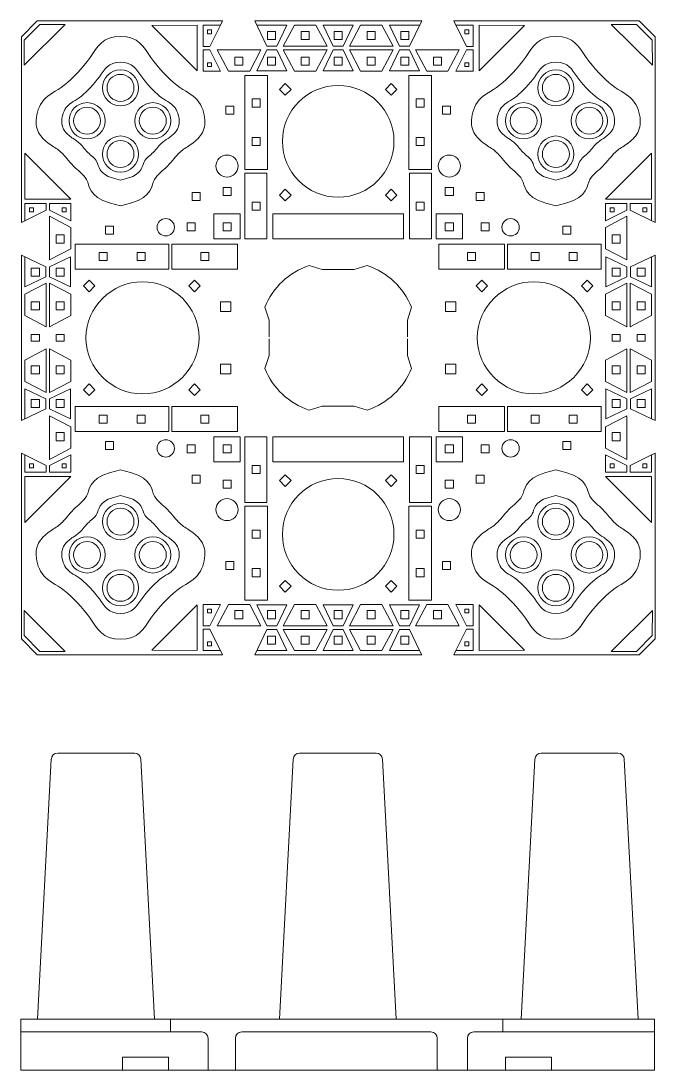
# Model space of a CAD drawing. Header units: millimetres. Extents: x 6388 to 10588, y 8 to 2978.
# Drawn here: x 6752 to 7111, y 2058 to 2653 of the extents above; entities that cross this region are included whole.
import ezdxf

# ---------------------------------------------------------------- set-up
doc = ezdxf.new("R2010")
doc.units = ezdxf.units.MM

msp = doc.modelspace()

# ---------------------------------------------------------------- linework, layer by layer
at = {"lineweight": 5}
for p, q in [((6761.23, 2652.58), (6752.32, 2643.67)), ((6753.83, 2627.49), (6777.09, 2650.67)), ((6762.82, 2650.67), (6753.91, 2641.76)), ((6866.34, 2652.58), (6761.23, 2652.58)), ((6762.82, 2650.67), (6777.09, 2650.67)), ((6851.89, 2650.19), (6826.25, 2650.04)), ((6826.25, 2650.04), (6851.89, 2624.41)), ((6851.89, 2650.19), (6851.89, 2624.41)), ((6855.31, 2650.19), (6865.15, 2650.19)), ((6855.31, 2638.09), (6855.31, 2650.19)), ((6865.15, 2650.19), (6859.15, 2638.09)), ((6866.34, 2652.58), (6865.15, 2650.19)), ((6884.49, 2652.58), (6891.42, 2638.3)), ((6884.49, 2652.58), (6979.07, 2652.58)), ((6885.65, 2650.19), (6902.75, 2650.19)), ((6902.75, 2650.19), (6896.98, 2638.3)), ((6900.67, 2638.3), (6907.04, 2650.29)), ((6919.08, 2650.29), (6907.04, 2650.29)), ((6925.45, 2638.3), (6919.08, 2650.29)), ((6923.23, 2650.19), (6931.78, 2650.19)), ((6923.23, 2650.19), (6929, 2638.3)), ((6940.33, 2650.19), (6931.78, 2650.19)), ((6940.33, 2650.19), (6934.56, 2638.3)), ((6938.11, 2638.3), (6944.48, 2650.29)), ((6944.48, 2650.29), (6956.52, 2650.29)), ((6962.89, 2638.3), (6956.52, 2650.29)), ((6977.91, 2650.19), (6960.81, 2650.19)), ((6960.81, 2650.19), (6966.58, 2638.3)), ((6979.07, 2652.58), (6972.14, 2638.3)), ((6997.22, 2652.58), (7004.41, 2638.09)), ((7102.33, 2652.58), (6997.22, 2652.58)), ((7008.24, 2650.19), (6998.41, 2650.19)), ((7008.24, 2638.09), (7008.24, 2650.19)), ((7011.67, 2650.19), (7037.31, 2650.04)), ((7011.67, 2650.19), (7011.67, 2624.41)), ((7037.31, 2650.04), (7011.67, 2624.41)), ((7100.74, 2650.67), (7086.47, 2650.67)), ((7109.73, 2627.49), (7086.47, 2650.67)), ((7100.74, 2650.67), (7109.65, 2641.76)), ((7102.33, 2652.58), (7111.24, 2643.67)), ((6860.02, 2647.57), (6857.79, 2647.57)), ((6857.79, 2647.57), (6857.79, 2645.33)), ((6857.79, 2645.33), (6860.02, 2645.33)), ((6860.02, 2645.33), (6860.02, 2647.57)), ((6896.33, 2646.59), (6891.74, 2646.59)), ((6891.74, 2646.59), (6891.74, 2642)), ((6896.33, 2642), (6896.33, 2646.59)), ((6915.36, 2646.59), (6910.77, 2646.59)), ((6910.77, 2646.59), (6910.77, 2642)), ((6915.36, 2642), (6915.36, 2646.59)), ((6931.78, 2646.59), (6929.48, 2646.59)), ((6929.48, 2646.59), (6929.48, 2642)), ((6931.78, 2646.59), (6934.08, 2646.59)), ((6934.08, 2646.59), (6934.08, 2642)), ((6948.2, 2642), (6948.2, 2646.59)), ((6948.2, 2646.59), (6952.79, 2646.59)), ((6952.79, 2646.59), (6952.79, 2642)), ((6967.23, 2642), (6967.23, 2646.59)), ((6967.23, 2646.59), (6971.82, 2646.59)), ((6971.82, 2646.59), (6971.82, 2642)), ((7003.54, 2645.33), (7003.54, 2647.57)), ((7003.54, 2647.57), (7005.77, 2647.57)), ((7005.77, 2645.33), (7003.54, 2645.33)), ((7005.77, 2647.57), (7005.77, 2645.33)), ((6752.32, 2643.67), (6752.32, 2538.43)), ((6753.91, 2641.76), (6753.83, 2627.49)), ((6859.15, 2638.09), (6855.31, 2638.09)), ((6891.42, 2638.3), (6896.98, 2638.3)), ((6891.74, 2642), (6896.33, 2642)), ((6925.45, 2638.3), (6900.67, 2638.3)), ((6910.77, 2642), (6915.36, 2642)), ((6929, 2638.3), (6931.78, 2638.3)), ((6929.48, 2642), (6931.78, 2642)), ((6934.08, 2642), (6931.78, 2642)), ((6934.56, 2638.3), (6931.78, 2638.3)), ((6938.11, 2638.3), (6962.89, 2638.3)), ((6952.79, 2642), (6948.2, 2642)), ((6972.14, 2638.3), (6966.58, 2638.3)), ((6971.82, 2642), (6967.23, 2642)), ((7004.41, 2638.09), (7008.24, 2638.09)), ((7109.65, 2641.76), (7109.73, 2627.49)), ((7111.24, 2538.43), (7111.24, 2643.67)), ((6859.15, 2636.22), (6855.31, 2636.22)), ((6855.31, 2636.22), (6855.31, 2624.12)), ((6865.15, 2624.12), (6859.15, 2636.22)), ((6863.25, 2636.16), (6888.03, 2636.16)), ((6863.25, 2636.16), (6869.61, 2624.17)), ((6877.77, 2632.17), (6873.18, 2632.17)), ((6873.18, 2632.17), (6873.18, 2627.58)), ((6877.77, 2627.58), (6877.77, 2632.17)), ((6888.03, 2636.16), (6881.66, 2624.17)), ((6885.65, 2624.27), (6891.42, 2636.16)), ((6891.42, 2636.16), (6896.98, 2636.16)), ((6896.33, 2632.17), (6891.74, 2632.17)), ((6891.74, 2632.17), (6891.74, 2627.58)), ((6896.33, 2627.58), (6896.33, 2632.17)), ((6902.75, 2624.27), (6896.98, 2636.16)), ((6900.67, 2636.16), (6925.45, 2636.16)), ((6900.67, 2636.16), (6907.04, 2624.17)), ((6915.36, 2632.17), (6910.77, 2632.17)), ((6910.77, 2632.17), (6910.77, 2627.58)), ((6915.36, 2627.58), (6915.36, 2632.17)), ((6925.45, 2636.16), (6919.08, 2624.17)), ((6923.23, 2624.27), (6929, 2636.16)), ((6929, 2636.16), (6931.78, 2636.16)), ((6931.78, 2632.17), (6929.48, 2632.17)), ((6929.48, 2632.17), (6929.48, 2627.58)), ((6934.56, 2636.16), (6931.78, 2636.16)), ((6931.78, 2632.17), (6934.08, 2632.17)), ((6934.08, 2632.17), (6934.08, 2627.58)), ((6940.33, 2624.27), (6934.56, 2636.16)), ((6962.89, 2636.16), (6938.11, 2636.16)), ((6938.11, 2636.16), (6944.48, 2624.17)), ((6948.2, 2627.58), (6948.2, 2632.17)), ((6948.2, 2632.17), (6952.79, 2632.17)), ((6952.79, 2632.17), (6952.79, 2627.58)), ((6962.89, 2636.16), (6956.52, 2624.17)), ((6960.81, 2624.27), (6966.58, 2636.16)), ((6972.14, 2636.16), (6966.58, 2636.16)), ((6967.23, 2627.58), (6967.23, 2632.17)), ((6967.23, 2632.17), (6971.82, 2632.17)), ((6971.82, 2632.17), (6971.82, 2627.58)), ((6977.91, 2624.27), (6972.14, 2636.16)), ((7000.31, 2636.16), (6975.53, 2636.16)), ((6975.53, 2636.16), (6981.9, 2624.17)), ((6985.79, 2627.58), (6985.79, 2632.17)), ((6985.79, 2632.17), (6990.38, 2632.17)), ((6990.38, 2632.17), (6990.38, 2627.58)), ((7000.31, 2636.16), (6993.94, 2624.17)), ((6998.41, 2624.12), (7004.41, 2636.22)), ((7004.41, 2636.22), (7008.24, 2636.22)), ((7008.24, 2636.22), (7008.24, 2624.12)), ((6860.02, 2628.95), (6857.79, 2628.95)), ((6857.79, 2628.95), (6857.79, 2626.71)), ((6857.79, 2626.71), (6860.02, 2626.71)), ((6860.02, 2626.71), (6860.02, 2628.95)), ((6873.18, 2627.58), (6877.77, 2627.58)), ((6891.74, 2627.58), (6896.33, 2627.58)), ((6910.77, 2627.58), (6915.36, 2627.58)), ((6929.48, 2627.58), (6931.78, 2627.58)), ((6934.08, 2627.58), (6931.78, 2627.58)), ((6952.79, 2627.58), (6948.2, 2627.58)), ((6971.82, 2627.58), (6967.23, 2627.58)), ((6990.38, 2627.58), (6985.79, 2627.58)), ((7003.54, 2626.71), (7003.54, 2628.95)), ((7003.54, 2628.95), (7005.77, 2628.95)), ((7005.77, 2626.71), (7003.54, 2626.71)), ((7005.77, 2628.95), (7005.77, 2626.71)), ((6855.31, 2624.12), (6865.15, 2624.12)), ((6869.61, 2624.17), (6881.66, 2624.17)), ((6878.85, 2621.67), (6891.79, 2621.67)), ((6878.85, 2568.54), (6878.85, 2621.67)), ((6885.65, 2624.27), (6902.75, 2624.27)), ((6891.79, 2621.67), (6891.79, 2568.54)), ((6907.04, 2624.17), (6919.08, 2624.17)), ((6923.23, 2624.27), (6931.78, 2624.27)), ((6940.33, 2624.27), (6931.78, 2624.27)), ((6956.52, 2624.17), (6944.48, 2624.17)), ((6977.91, 2624.27), (6960.81, 2624.27)), ((6984.71, 2621.67), (6971.77, 2621.67)), ((6971.77, 2621.67), (6971.77, 2568.54)), ((6993.94, 2624.17), (6981.9, 2624.17)), ((6984.71, 2568.54), (6984.71, 2621.67)), ((7008.24, 2624.12), (6998.41, 2624.12)), ((6901.82, 2617.09), (6898.58, 2613.84)), ((6905.07, 2613.84), (6901.82, 2617.09)), ((6958.49, 2613.84), (6961.73, 2617.09)), ((6961.73, 2617.09), (6964.98, 2613.84)), ((6887.62, 2608.39), (6883.02, 2608.39)), ((6883.02, 2608.39), (6883.02, 2603.8)), ((6887.62, 2603.8), (6887.62, 2608.39)), ((6898.58, 2613.84), (6901.82, 2610.59)), ((6901.82, 2610.59), (6905.07, 2613.84)), ((6961.73, 2610.59), (6958.49, 2613.84)), ((6964.98, 2613.84), (6961.73, 2610.59)), ((6975.94, 2603.8), (6975.94, 2608.39)), ((6975.94, 2608.39), (6980.53, 2608.39)), ((6980.53, 2608.39), (6980.53, 2603.8)), ((6872.72, 2604.35), (6868.13, 2604.35)), ((6868.13, 2604.35), (6868.13, 2599.76)), ((6872.72, 2599.76), (6872.72, 2604.35)), ((6883.02, 2603.8), (6887.62, 2603.8)), ((6980.53, 2603.8), (6975.94, 2603.8)), ((6990.84, 2599.76), (6990.84, 2604.35)), ((6990.84, 2604.35), (6995.43, 2604.35)), ((6995.43, 2604.35), (6995.43, 2599.76)), ((6868.13, 2599.76), (6872.72, 2599.76)), ((6995.43, 2599.76), (6990.84, 2599.76)), ((6887.62, 2586.61), (6883.02, 2586.61)), ((6883.02, 2586.61), (6883.02, 2582.02)), ((6887.62, 2582.02), (6887.62, 2586.61)), ((6975.94, 2582.02), (6975.94, 2586.61)), ((6975.94, 2586.61), (6980.53, 2586.61)), ((6980.53, 2586.61), (6980.53, 2582.02)), ((6883.02, 2582.02), (6887.62, 2582.02)), ((6980.53, 2582.02), (6975.94, 2582.02)), ((6780.3, 2551.69), (6754.24, 2577.74)), ((6754.24, 2551.69), (6754.24, 2577.74)), ((7083.26, 2551.69), (7109.32, 2577.74)), ((7109.32, 2551.69), (7109.32, 2577.74)), ((6891.79, 2568.54), (6878.85, 2568.54)), ((6971.77, 2568.54), (6984.71, 2568.54)), ((6878.86, 2566.36), (6891.34, 2566.36)), ((6878.86, 2529.18), (6878.86, 2566.36)), ((6891.34, 2566.36), (6891.34, 2529.18)), ((6984.7, 2566.36), (6972.22, 2566.36)), ((6972.22, 2566.36), (6972.22, 2529.18)), ((6984.7, 2529.18), (6984.7, 2566.36)), ((6853.69, 2555.43), (6849.1, 2555.43)), ((6849.1, 2555.43), (6849.1, 2550.84)), ((6853.69, 2550.84), (6853.69, 2555.43)), ((6871.14, 2558.25), (6866.55, 2558.25)), ((6866.55, 2558.25), (6866.55, 2553.66)), ((6871.14, 2553.66), (6871.14, 2558.25)), ((6901.82, 2557.25), (6898.58, 2554.01)), ((6905.07, 2554.01), (6901.82, 2557.25)), ((6958.49, 2554.01), (6961.73, 2557.25)), ((6961.73, 2557.25), (6964.98, 2554.01)), ((6992.42, 2553.66), (6992.42, 2558.25)), ((6992.42, 2558.25), (6997.01, 2558.25)), ((6997.01, 2558.25), (6997.01, 2553.66)), ((7009.87, 2550.84), (7009.87, 2555.43)), ((7009.87, 2555.43), (7014.46, 2555.43)), ((7014.46, 2555.43), (7014.46, 2550.84)), ((6754.24, 2551.69), (6780.3, 2551.69)), ((6754.24, 2549.22), (6754.24, 2539.38)), ((6766.33, 2549.22), (6754.24, 2549.22)), ((6766.33, 2545.39), (6766.33, 2549.22)), ((6768.2, 2545.39), (6768.2, 2549.22)), ((6768.2, 2549.22), (6780.3, 2549.22)), ((6780.3, 2549.22), (6780.3, 2539.38)), ((6849.1, 2550.84), (6853.69, 2550.84)), ((6866.55, 2553.66), (6871.14, 2553.66)), ((6887.62, 2549.97), (6883.02, 2549.97)), ((6883.02, 2549.97), (6883.02, 2545.38)), ((6887.62, 2545.38), (6887.62, 2549.97)), ((6898.58, 2554.01), (6901.82, 2550.76)), ((6901.82, 2550.76), (6905.07, 2554.01)), ((6961.73, 2550.76), (6958.49, 2554.01)), ((6964.98, 2554.01), (6961.73, 2550.76)), ((6975.94, 2545.38), (6975.94, 2549.97)), ((6975.94, 2549.97), (6980.53, 2549.97)), ((6980.53, 2549.97), (6980.53, 2545.38)), ((6997.01, 2553.66), (6992.42, 2553.66)), ((7014.46, 2550.84), (7009.87, 2550.84)), ((7109.32, 2551.69), (7083.26, 2551.69)), ((7083.26, 2549.22), (7083.26, 2539.38)), ((7095.36, 2549.22), (7083.26, 2549.22)), ((7095.36, 2545.39), (7095.36, 2549.22)), ((7097.23, 2545.39), (7097.23, 2549.22)), ((7097.23, 2549.22), (7109.32, 2549.22)), ((7109.32, 2549.22), (7109.32, 2539.38)), ((6754.24, 2539.38), (6766.33, 2545.39)), ((6759.18, 2546.72), (6756.95, 2546.72)), ((6756.95, 2546.72), (6756.95, 2544.49)), ((6756.95, 2544.49), (6759.18, 2544.49)), ((6759.18, 2544.49), (6759.18, 2546.72)), ((6780.3, 2539.38), (6768.2, 2545.39)), ((6777.72, 2546.72), (6775.48, 2546.72)), ((6775.48, 2546.72), (6775.48, 2544.49)), ((6775.48, 2544.49), (6777.72, 2544.49)), ((6777.72, 2544.49), (6777.72, 2546.72)), ((6861.42, 2529.18), (6861.42, 2543.33)), ((6861.42, 2543.33), (6876.27, 2543.33)), ((6876.27, 2543.33), (6876.27, 2529.18)), ((6883.02, 2545.38), (6887.62, 2545.38)), ((6894.7, 2529.18), (6894.7, 2543.33)), ((6894.7, 2543.33), (6931.78, 2543.33)), ((6968.86, 2543.33), (6931.78, 2543.33)), ((6968.86, 2529.18), (6968.86, 2543.33)), ((6980.53, 2545.38), (6975.94, 2545.38)), ((7002.14, 2543.33), (6987.29, 2543.33)), ((6987.29, 2543.33), (6987.29, 2529.18)), ((7002.14, 2529.18), (7002.14, 2543.33)), ((7083.26, 2539.38), (7095.36, 2545.39)), ((7085.84, 2544.49), (7085.84, 2546.72)), ((7085.84, 2546.72), (7088.08, 2546.72)), ((7088.08, 2544.49), (7085.84, 2544.49)), ((7088.08, 2546.72), (7088.08, 2544.49)), ((7111.24, 2538.43), (7097.23, 2545.39)), ((7104.38, 2544.49), (7104.38, 2546.72)), ((7104.38, 2546.72), (7106.61, 2546.72)), ((7106.61, 2544.49), (7104.38, 2544.49)), ((7106.61, 2546.72), (7106.61, 2544.49)), ((6752.32, 2538.43), (6754.24, 2539.38)), ((6768.31, 2542.03), (6768.31, 2517.25)), ((6768.31, 2542.03), (6780.3, 2535.66)), ((6850.81, 2538.27), (6846.22, 2538.27)), ((6846.22, 2538.27), (6846.22, 2533.68)), ((6850.81, 2533.68), (6850.81, 2538.27)), ((6871.14, 2538.27), (6866.55, 2538.27)), ((6866.55, 2538.27), (6866.55, 2533.68)), ((6871.14, 2533.68), (6871.14, 2538.27)), ((6992.42, 2533.68), (6992.42, 2538.27)), ((6992.42, 2538.27), (6997.01, 2538.27)), ((6997.01, 2538.27), (6997.01, 2533.68)), ((7012.75, 2533.68), (7012.75, 2538.27)), ((7012.75, 2538.27), (7017.34, 2538.27)), ((7017.34, 2538.27), (7017.34, 2533.68)), ((7095.25, 2542.03), (7083.26, 2535.66)), ((7095.25, 2542.03), (7095.25, 2517.25)), ((6776.57, 2531.38), (6771.97, 2531.38)), ((6771.97, 2531.38), (6771.97, 2526.78)), ((6776.57, 2526.78), (6776.57, 2531.38)), ((6780.3, 2535.66), (6780.3, 2523.62)), ((6804.53, 2536.38), (6799.94, 2536.38)), ((6799.94, 2536.38), (6799.94, 2531.79)), ((6799.94, 2531.79), (6804.53, 2531.79)), ((6804.53, 2531.79), (6804.53, 2536.38)), ((6846.22, 2533.68), (6850.81, 2533.68)), ((6866.55, 2533.68), (6871.14, 2533.68)), ((6997.01, 2533.68), (6992.42, 2533.68)), ((7017.34, 2533.68), (7012.75, 2533.68)), ((7059.03, 2531.79), (7059.03, 2536.38)), ((7059.03, 2536.38), (7063.62, 2536.38)), ((7063.62, 2531.79), (7059.03, 2531.79)), ((7063.62, 2536.38), (7063.62, 2531.79)), ((7083.26, 2535.66), (7083.26, 2523.62)), ((7086.99, 2526.78), (7086.99, 2531.38)), ((7086.99, 2531.38), (7091.59, 2531.38)), ((7091.59, 2531.38), (7091.59, 2526.78)), ((6771.97, 2526.78), (6776.57, 2526.78)), ((6782.83, 2512.05), (6782.83, 2526.2)), ((6782.83, 2526.2), (6835.88, 2526.2)), ((6835.88, 2526.2), (6835.88, 2512.05)), ((6837.62, 2512.05), (6837.62, 2526.2)), ((6837.62, 2526.2), (6874.8, 2526.2)), ((6876.27, 2529.18), (6861.42, 2529.18)), ((6874.8, 2526.2), (6874.8, 2512.05)), ((6891.34, 2529.18), (6878.86, 2529.18)), ((6931.78, 2529.18), (6894.7, 2529.18)), ((6931.78, 2529.18), (6968.86, 2529.18)), ((6972.22, 2529.18), (6984.7, 2529.18)), ((6987.29, 2529.18), (7002.14, 2529.18)), ((7025.94, 2526.2), (6988.76, 2526.2)), ((6988.76, 2526.2), (6988.76, 2512.05)), ((7025.94, 2512.05), (7025.94, 2526.2)), ((7080.73, 2526.2), (7027.68, 2526.2)), ((7027.68, 2526.2), (7027.68, 2512.05)), ((7080.73, 2512.05), (7080.73, 2526.2)), ((7091.59, 2526.78), (7086.99, 2526.78)), ((6752.32, 2520), (6766.23, 2513.25)), ((6752.32, 2426.23), (6752.32, 2520)), ((6768.31, 2517.25), (6780.3, 2523.62)), ((6800.93, 2521.42), (6796.34, 2521.42)), ((6796.34, 2521.42), (6796.34, 2516.83)), ((6800.93, 2516.83), (6800.93, 2521.42)), ((6822.51, 2521.42), (6817.91, 2521.42)), ((6817.91, 2521.42), (6817.91, 2516.83)), ((6822.51, 2516.83), (6822.51, 2521.42)), ((6858.51, 2521.42), (6853.91, 2521.42)), ((6853.91, 2521.42), (6853.91, 2516.83)), ((6858.51, 2516.83), (6858.51, 2521.42)), ((7005.05, 2516.83), (7005.05, 2521.42)), ((7005.05, 2521.42), (7009.65, 2521.42)), ((7009.65, 2521.42), (7009.65, 2516.83)), ((7041.05, 2516.83), (7041.05, 2521.42)), ((7041.05, 2521.42), (7045.65, 2521.42)), ((7045.65, 2521.42), (7045.65, 2516.83)), ((7062.63, 2516.83), (7062.63, 2521.42)), ((7062.63, 2521.42), (7067.22, 2521.42)), ((7067.22, 2521.42), (7067.22, 2516.83)), ((7095.25, 2517.25), (7083.26, 2523.62)), ((7111.24, 2520), (7097.33, 2513.25)), ((7111.24, 2520), (7111.24, 2426.23)), ((6754.34, 2519.02), (6754.34, 2501.92)), ((6780.21, 2519.02), (6768.32, 2513.25)), ((6780.21, 2519.02), (6780.21, 2501.92)), ((6796.34, 2516.83), (6800.93, 2516.83)), ((6817.91, 2516.83), (6822.51, 2516.83)), ((6853.91, 2516.83), (6858.51, 2516.83)), ((6922.7, 2511.73), (6915.38, 2514.08)), ((6940.86, 2511.73), (6948.18, 2514.08)), ((7009.65, 2516.83), (7005.05, 2516.83)), ((7045.65, 2516.83), (7041.05, 2516.83)), ((7067.22, 2516.83), (7062.63, 2516.83)), ((7083.34, 2519.02), (7083.34, 2501.92)), ((7083.34, 2519.02), (7095.24, 2513.25)), ((7109.22, 2519.02), (7109.22, 2501.92)), ((6754.34, 2501.92), (6766.23, 2507.69)), ((6762.52, 2512.65), (6757.93, 2512.65)), ((6757.93, 2512.65), (6757.93, 2508.06)), ((6757.93, 2508.06), (6762.52, 2508.06)), ((6762.52, 2508.06), (6762.52, 2512.65)), ((6766.23, 2513.25), (6766.23, 2507.69)), ((6768.32, 2513.25), (6768.32, 2507.69)), ((6780.21, 2501.92), (6768.32, 2507.69)), ((6776.57, 2512.65), (6771.97, 2512.65)), ((6771.97, 2512.65), (6771.97, 2508.06)), ((6771.97, 2508.06), (6776.57, 2508.06)), ((6776.57, 2508.06), (6776.57, 2512.65)), ((6835.88, 2512.05), (6782.83, 2512.05)), ((6874.8, 2512.05), (6837.62, 2512.05)), ((6931.78, 2511.73), (6922.7, 2511.73)), ((6931.78, 2511.73), (6940.86, 2511.73)), ((6988.76, 2512.05), (7025.94, 2512.05)), ((7027.68, 2512.05), (7080.73, 2512.05)), ((7083.34, 2501.92), (7095.24, 2507.69)), ((7086.99, 2508.06), (7086.99, 2512.65)), ((7086.99, 2512.65), (7091.59, 2512.65)), ((7091.59, 2508.06), (7086.99, 2508.06)), ((7091.59, 2512.65), (7091.59, 2508.06)), ((7095.24, 2513.25), (7095.24, 2507.69)), ((7097.33, 2513.25), (7097.33, 2507.69)), ((7109.22, 2501.92), (7097.33, 2507.69)), ((7101.04, 2508.06), (7101.04, 2512.65)), ((7101.04, 2512.65), (7105.63, 2512.65)), ((7105.63, 2508.06), (7101.04, 2508.06)), ((7105.63, 2512.65), (7105.63, 2508.06)), ((6766.33, 2504.14), (6754.34, 2497.77)), ((6766.33, 2504.14), (6766.33, 2479.36)), ((6768.31, 2504.14), (6768.31, 2479.36)), ((6768.31, 2504.14), (6780.3, 2497.77)), ((6790.78, 2505.75), (6787.53, 2502.5)), ((6787.53, 2502.5), (6790.78, 2499.26)), ((6794.02, 2502.5), (6790.78, 2505.75)), ((6790.78, 2499.26), (6794.02, 2502.5)), ((6850.4, 2505.75), (6847.15, 2502.5)), ((6847.15, 2502.5), (6850.4, 2499.26)), ((6853.64, 2502.5), (6850.4, 2505.75)), ((6850.4, 2499.26), (6853.64, 2502.5)), ((7009.92, 2502.5), (7013.16, 2505.75)), ((7013.16, 2499.26), (7009.92, 2502.5)), ((7013.16, 2505.75), (7016.41, 2502.5)), ((7016.41, 2502.5), (7013.16, 2499.26)), ((7069.53, 2502.5), (7072.78, 2505.75)), ((7072.78, 2499.26), (7069.53, 2502.5)), ((7072.78, 2505.75), (7076.03, 2502.5)), ((7076.03, 2502.5), (7072.78, 2499.26)), ((7095.25, 2504.14), (7083.26, 2497.77)), ((7095.25, 2504.14), (7095.25, 2479.36)), ((7097.23, 2504.14), (7097.23, 2479.36)), ((7097.23, 2504.14), (7109.22, 2497.77)), ((6754.34, 2497.77), (6754.34, 2485.73)), ((6780.3, 2497.77), (6780.3, 2485.73)), ((7083.26, 2497.77), (7083.26, 2485.73)), ((7109.22, 2497.77), (7109.22, 2485.73)), ((6762.52, 2493.53), (6757.93, 2493.53)), ((6757.93, 2493.53), (6757.93, 2488.94)), ((6762.52, 2488.94), (6762.52, 2493.53)), ((6776.57, 2493.53), (6771.97, 2493.53)), ((6771.97, 2493.53), (6771.97, 2488.94)), ((6776.57, 2488.94), (6776.57, 2493.53)), ((6865.19, 2493.47), (6870.93, 2493.47)), ((6865.19, 2488.04), (6865.19, 2493.47)), ((6870.93, 2493.47), (6870.93, 2488.04)), ((6892.61, 2483.11), (6890.26, 2490.43)), ((6970.95, 2483.11), (6973.3, 2490.43)), ((6998.37, 2493.47), (6992.63, 2493.47)), ((6992.63, 2493.47), (6992.63, 2488.04)), ((6998.37, 2488.04), (6998.37, 2493.47)), ((7086.99, 2488.94), (7086.99, 2493.53)), ((7086.99, 2493.53), (7091.59, 2493.53)), ((7091.59, 2493.53), (7091.59, 2488.94)), ((7101.04, 2488.94), (7101.04, 2493.53)), ((7101.04, 2493.53), (7105.63, 2493.53)), ((7105.63, 2493.53), (7105.63, 2488.94)), ((6766.33, 2479.36), (6754.34, 2485.73)), ((6757.93, 2488.94), (6762.52, 2488.94)), ((6768.31, 2479.36), (6780.3, 2485.73)), ((6771.97, 2488.94), (6776.57, 2488.94)), ((6870.93, 2488.04), (6865.19, 2488.04)), ((6992.63, 2488.04), (6998.37, 2488.04)), ((7095.25, 2479.36), (7083.26, 2485.73)), ((7091.59, 2488.94), (7086.99, 2488.94)), ((7097.23, 2479.36), (7109.22, 2485.73)), ((7105.63, 2488.94), (7101.04, 2488.94)), ((6892.61, 2473.7), (6892.61, 2483.11)), ((6970.95, 2473.7), (6970.95, 2483.11)), ((6762.52, 2475.1), (6757.93, 2475.1)), ((6757.93, 2475.1), (6757.93, 2473.12)), ((6757.93, 2471.14), (6757.93, 2473.12)), ((6762.52, 2473.12), (6762.52, 2475.1)), ((6762.52, 2473.12), (6762.52, 2471.14)), ((6776.57, 2475.1), (6771.97, 2475.1)), ((6771.97, 2475.1), (6771.97, 2473.12)), ((6771.97, 2471.14), (6771.97, 2473.12)), ((6776.57, 2473.12), (6776.57, 2475.1)), ((6776.57, 2473.12), (6776.57, 2471.14)), ((6892.61, 2472.53), (6892.61, 2463.13)), ((6970.95, 2472.53), (6970.95, 2463.13)), ((7086.99, 2473.12), (7086.99, 2475.1)), ((7086.99, 2475.1), (7091.59, 2475.1)), ((7086.99, 2473.12), (7086.99, 2471.14)), ((7091.59, 2475.1), (7091.59, 2473.12)), ((7091.59, 2471.14), (7091.59, 2473.12)), ((7101.04, 2473.12), (7101.04, 2475.1)), ((7101.04, 2475.1), (7105.63, 2475.1)), ((7101.04, 2473.12), (7101.04, 2471.14)), ((7105.63, 2475.1), (7105.63, 2473.12)), ((7105.63, 2471.14), (7105.63, 2473.12)), ((6766.33, 2466.88), (6754.34, 2460.51)), ((6762.52, 2471.14), (6757.93, 2471.14)), ((6766.33, 2442.1), (6766.33, 2466.88)), ((6768.31, 2442.1), (6768.31, 2466.88)), ((6768.31, 2466.88), (6780.3, 2460.51)), ((6776.57, 2471.14), (6771.97, 2471.14)), ((7095.25, 2466.88), (7083.26, 2460.51)), ((7086.99, 2471.14), (7091.59, 2471.14)), ((7095.25, 2442.1), (7095.25, 2466.88)), ((7097.23, 2442.1), (7097.23, 2466.88)), ((7097.23, 2466.88), (7109.22, 2460.51)), ((7101.04, 2471.14), (7105.63, 2471.14)), ((6754.34, 2448.47), (6754.34, 2460.51)), ((6780.3, 2448.47), (6780.3, 2460.51)), ((6892.61, 2463.13), (6890.26, 2455.81)), ((6970.95, 2463.13), (6973.3, 2455.81)), ((7083.26, 2448.47), (7083.26, 2460.51)), ((7109.22, 2448.47), (7109.22, 2460.51)), ((6757.93, 2452.7), (6757.93, 2457.3)), ((6757.93, 2457.3), (6762.52, 2457.3)), ((6762.52, 2457.3), (6762.52, 2452.7)), ((6771.97, 2452.7), (6771.97, 2457.3)), ((6771.97, 2457.3), (6776.57, 2457.3)), ((6776.57, 2457.3), (6776.57, 2452.7)), ((6870.93, 2458.2), (6865.19, 2458.2)), ((6865.19, 2458.2), (6865.19, 2452.77)), ((6870.93, 2452.77), (6870.93, 2458.2)), ((6992.63, 2452.77), (6992.63, 2458.2)), ((6992.63, 2458.2), (6998.37, 2458.2)), ((6998.37, 2458.2), (6998.37, 2452.77)), ((7086.99, 2457.3), (7086.99, 2452.7)), ((7091.59, 2457.3), (7086.99, 2457.3)), ((7091.59, 2452.7), (7091.59, 2457.3)), ((7101.04, 2457.3), (7101.04, 2452.7)), ((7105.63, 2457.3), (7101.04, 2457.3)), ((7105.63, 2452.7), (7105.63, 2457.3)), ((6766.33, 2442.1), (6754.34, 2448.47)), ((6762.52, 2452.7), (6757.93, 2452.7)), ((6768.31, 2442.1), (6780.3, 2448.47)), ((6776.57, 2452.7), (6771.97, 2452.7)), ((6865.19, 2452.77), (6870.93, 2452.77)), ((6998.37, 2452.77), (6992.63, 2452.77)), ((7095.25, 2442.1), (7083.26, 2448.47)), ((7086.99, 2452.7), (7091.59, 2452.7)), ((7097.23, 2442.1), (7109.22, 2448.47)), ((7101.04, 2452.7), (7105.63, 2452.7)), ((6754.34, 2427.21), (6754.34, 2444.32)), ((6754.34, 2444.32), (6766.23, 2438.55)), ((6780.21, 2444.32), (6768.32, 2438.55)), ((6780.21, 2427.21), (6780.21, 2444.32)), ((6787.53, 2443.73), (6790.78, 2446.98)), ((6790.78, 2440.48), (6787.53, 2443.73)), ((6790.78, 2446.98), (6794.02, 2443.73)), ((6794.02, 2443.73), (6790.78, 2440.48)), ((6847.15, 2443.73), (6850.4, 2446.98)), ((6850.4, 2440.48), (6847.15, 2443.73)), ((6850.4, 2446.98), (6853.64, 2443.73)), ((6853.64, 2443.73), (6850.4, 2440.48)), ((7013.16, 2446.98), (7009.92, 2443.73)), ((7009.92, 2443.73), (7013.16, 2440.48)), ((7016.41, 2443.73), (7013.16, 2446.98)), ((7013.16, 2440.48), (7016.41, 2443.73)), ((7072.78, 2446.98), (7069.53, 2443.73)), ((7069.53, 2443.73), (7072.78, 2440.48)), ((7076.03, 2443.73), (7072.78, 2446.98)), ((7072.78, 2440.48), (7076.03, 2443.73)), ((7083.34, 2427.21), (7083.34, 2444.32)), ((7083.34, 2444.32), (7095.24, 2438.55)), ((7109.22, 2444.32), (7097.33, 2438.55)), ((7109.22, 2427.21), (7109.22, 2444.32)), ((6757.93, 2433.59), (6757.93, 2438.18)), ((6757.93, 2438.18), (6762.52, 2438.18)), ((6762.52, 2438.18), (6762.52, 2433.59)), ((6766.23, 2432.99), (6766.23, 2438.55)), ((6768.32, 2432.99), (6768.32, 2438.55)), ((6771.97, 2433.59), (6771.97, 2438.18)), ((6771.97, 2438.18), (6776.57, 2438.18)), ((6776.57, 2438.18), (6776.57, 2433.59)), ((7086.99, 2438.18), (7086.99, 2433.59)), ((7091.59, 2438.18), (7086.99, 2438.18)), ((7091.59, 2433.59), (7091.59, 2438.18)), ((7095.24, 2432.99), (7095.24, 2438.55)), ((7097.33, 2432.99), (7097.33, 2438.55)), ((7101.04, 2438.18), (7101.04, 2433.59)), ((7105.63, 2438.18), (7101.04, 2438.18)), ((7105.63, 2433.59), (7105.63, 2438.18)), ((6752.32, 2426.23), (6766.23, 2432.99)), ((6762.52, 2433.59), (6757.93, 2433.59)), ((6780.21, 2427.21), (6768.32, 2432.99)), ((6776.57, 2433.59), (6771.97, 2433.59)), ((6782.83, 2434.19), (6782.83, 2420.03)), ((6835.88, 2434.19), (6782.83, 2434.19)), ((6835.88, 2420.03), (6835.88, 2434.19)), ((6837.62, 2434.19), (6837.62, 2420.03)), ((6874.8, 2434.19), (6837.62, 2434.19)), ((6874.8, 2420.03), (6874.8, 2434.19)), ((6922.7, 2434.5), (6915.38, 2432.15)), ((6931.78, 2434.5), (6922.7, 2434.5)), ((6931.78, 2434.5), (6940.86, 2434.5)), ((6940.86, 2434.5), (6948.18, 2432.15)), ((6988.76, 2420.03), (6988.76, 2434.19)), ((6988.76, 2434.19), (7025.94, 2434.19)), ((7025.94, 2434.19), (7025.94, 2420.03)), ((7027.68, 2420.03), (7027.68, 2434.19)), ((7027.68, 2434.19), (7080.73, 2434.19)), ((7080.73, 2434.19), (7080.73, 2420.03)), ((7083.34, 2427.21), (7095.24, 2432.99)), ((7086.99, 2433.59), (7091.59, 2433.59)), ((7109.22, 2427.21), (7097.33, 2432.99)), ((7101.04, 2433.59), (7105.63, 2433.59)), ((6768.31, 2404.21), (6768.31, 2428.99)), ((6768.31, 2428.99), (6780.3, 2422.62)), ((6796.34, 2424.81), (6796.34, 2429.41)), ((6796.34, 2429.41), (6800.93, 2429.41)), ((6800.93, 2424.81), (6796.34, 2424.81)), ((6800.93, 2429.41), (6800.93, 2424.81)), ((6817.91, 2424.81), (6817.91, 2429.41)), ((6817.91, 2429.41), (6822.51, 2429.41)), ((6822.51, 2424.81), (6817.91, 2424.81)), ((6822.51, 2429.41), (6822.51, 2424.81)), ((6853.91, 2424.81), (6853.91, 2429.41)), ((6853.91, 2429.41), (6858.51, 2429.41)), ((6858.51, 2424.81), (6853.91, 2424.81)), ((6858.51, 2429.41), (6858.51, 2424.81)), ((7005.05, 2429.41), (7005.05, 2424.81)), ((7009.65, 2429.41), (7005.05, 2429.41)), ((7005.05, 2424.81), (7009.65, 2424.81)), ((7009.65, 2424.81), (7009.65, 2429.41)), ((7041.05, 2429.41), (7041.05, 2424.81)), ((7045.65, 2429.41), (7041.05, 2429.41)), ((7041.05, 2424.81), (7045.65, 2424.81)), ((7045.65, 2424.81), (7045.65, 2429.41)), ((7062.63, 2429.41), (7062.63, 2424.81)), ((7067.22, 2429.41), (7062.63, 2429.41)), ((7062.63, 2424.81), (7067.22, 2424.81)), ((7067.22, 2424.81), (7067.22, 2429.41)), ((7095.25, 2428.99), (7083.26, 2422.62)), ((7095.25, 2404.21), (7095.25, 2428.99)), ((7111.24, 2426.23), (7109.22, 2427.21)), ((6771.97, 2414.86), (6771.97, 2419.45)), ((6771.97, 2419.45), (6776.57, 2419.45)), ((6776.57, 2419.45), (6776.57, 2414.86)), ((6780.3, 2410.57), (6780.3, 2422.62)), ((6782.83, 2420.03), (6835.88, 2420.03)), ((6837.62, 2420.03), (6874.8, 2420.03)), ((7025.94, 2420.03), (6988.76, 2420.03)), ((7080.73, 2420.03), (7027.68, 2420.03)), ((7083.26, 2410.57), (7083.26, 2422.62)), ((7086.99, 2419.45), (7086.99, 2414.86)), ((7091.59, 2419.45), (7086.99, 2419.45)), ((7091.59, 2414.86), (7091.59, 2419.45)), ((6776.57, 2414.86), (6771.97, 2414.86)), ((6799.94, 2409.85), (6799.94, 2414.44)), ((6799.94, 2414.44), (6804.53, 2414.44)), ((6804.53, 2414.44), (6804.53, 2409.85)), ((6846.22, 2407.97), (6846.22, 2412.56)), ((6846.22, 2412.56), (6850.81, 2412.56)), ((6850.81, 2412.56), (6850.81, 2407.97)), ((6861.42, 2417.06), (6861.42, 2402.91)), ((6876.27, 2417.06), (6861.42, 2417.06)), ((6866.55, 2407.97), (6866.55, 2412.56)), ((6866.55, 2412.56), (6871.14, 2412.56)), ((6871.14, 2412.56), (6871.14, 2407.97)), ((6876.27, 2402.91), (6876.27, 2417.06)), ((6891.34, 2417.06), (6878.86, 2417.06)), ((6878.86, 2417.06), (6878.86, 2379.88)), ((6891.34, 2379.88), (6891.34, 2417.06)), ((6931.78, 2417.06), (6894.7, 2417.06)), ((6894.7, 2417.06), (6894.7, 2402.91)), ((6931.78, 2417.06), (6968.86, 2417.06)), ((6968.86, 2417.06), (6968.86, 2402.91)), ((6972.22, 2379.88), (6972.22, 2417.06)), ((6972.22, 2417.06), (6984.7, 2417.06)), ((6984.7, 2417.06), (6984.7, 2379.88)), ((6987.29, 2402.91), (6987.29, 2417.06)), ((6987.29, 2417.06), (7002.14, 2417.06)), ((6992.42, 2412.56), (6992.42, 2407.97)), ((6997.01, 2412.56), (6992.42, 2412.56)), ((6997.01, 2407.97), (6997.01, 2412.56)), ((7002.14, 2417.06), (7002.14, 2402.91)), ((7012.75, 2412.56), (7012.75, 2407.97)), ((7017.34, 2412.56), (7012.75, 2412.56)), ((7017.34, 2407.97), (7017.34, 2412.56)), ((7059.03, 2414.44), (7059.03, 2409.85)), ((7063.62, 2414.44), (7059.03, 2414.44)), ((7063.62, 2409.85), (7063.62, 2414.44)), ((7086.99, 2414.86), (7091.59, 2414.86)), ((6752.32, 2407.8), (6766.33, 2400.84)), ((6752.32, 2407.8), (6752.32, 2302.57)), ((6754.24, 2397.01), (6754.24, 2406.85)), ((6780.3, 2406.85), (6768.2, 2400.84)), ((6768.31, 2404.21), (6780.3, 2410.57)), ((6780.3, 2397.01), (6780.3, 2406.85)), ((6804.53, 2409.85), (6799.94, 2409.85)), ((6850.81, 2407.97), (6846.22, 2407.97)), ((6871.14, 2407.97), (6866.55, 2407.97)), ((6992.42, 2407.97), (6997.01, 2407.97)), ((7012.75, 2407.97), (7017.34, 2407.97)), ((7059.03, 2409.85), (7063.62, 2409.85)), ((7095.25, 2404.21), (7083.26, 2410.57)), ((7083.26, 2397.01), (7083.26, 2406.85)), ((7083.26, 2406.85), (7095.36, 2400.84)), ((7109.32, 2406.85), (7097.23, 2400.84)), ((7111.24, 2407.8), (7109.32, 2406.85)), ((7109.32, 2397.01), (7109.32, 2406.85)), ((7111.24, 2302.57), (7111.24, 2407.8)), ((6756.95, 2399.51), (6756.95, 2401.75)), ((6756.95, 2401.75), (6759.18, 2401.75)), ((6759.18, 2401.75), (6759.18, 2399.51)), ((6766.33, 2400.84), (6766.33, 2397.01)), ((6768.2, 2400.84), (6768.2, 2397.01)), ((6775.48, 2399.51), (6775.48, 2401.75)), ((6775.48, 2401.75), (6777.72, 2401.75)), ((6777.72, 2401.75), (6777.72, 2399.51)), ((6861.42, 2402.91), (6876.27, 2402.91)), ((6883.02, 2396.27), (6883.02, 2400.86)), ((6883.02, 2400.86), (6887.62, 2400.86)), ((6887.62, 2400.86), (6887.62, 2396.27)), ((6894.7, 2402.91), (6931.78, 2402.91)), ((6968.86, 2402.91), (6931.78, 2402.91)), ((6975.94, 2400.86), (6975.94, 2396.27)), ((6980.53, 2400.86), (6975.94, 2400.86)), ((6980.53, 2396.27), (6980.53, 2400.86)), ((7002.14, 2402.91), (6987.29, 2402.91)), ((7085.84, 2401.75), (7085.84, 2399.51)), ((7088.08, 2401.75), (7085.84, 2401.75)), ((7088.08, 2399.51), (7088.08, 2401.75)), ((7095.36, 2400.84), (7095.36, 2397.01)), ((7097.23, 2400.84), (7097.23, 2397.01)), ((7104.38, 2401.75), (7104.38, 2399.51)), ((7106.61, 2401.75), (7104.38, 2401.75)), ((7106.61, 2399.51), (7106.61, 2401.75)), ((6766.33, 2397.01), (6754.24, 2397.01)), ((6754.24, 2394.55), (6780.3, 2394.55)), ((6780.3, 2394.55), (6754.24, 2368.5)), ((6754.24, 2394.55), (6754.24, 2368.5)), ((6759.18, 2399.51), (6756.95, 2399.51)), ((6768.2, 2397.01), (6780.3, 2397.01)), ((6777.72, 2399.51), (6775.48, 2399.51)), ((6849.1, 2390.81), (6849.1, 2395.4)), ((6849.1, 2395.4), (6853.69, 2395.4)), ((6853.69, 2395.4), (6853.69, 2390.81)), ((6887.62, 2396.27), (6883.02, 2396.27)), ((6898.58, 2392.23), (6901.82, 2395.48)), ((6901.82, 2395.48), (6905.07, 2392.23)), ((6961.73, 2395.48), (6958.49, 2392.23)), ((6964.98, 2392.23), (6961.73, 2395.48)), ((6975.94, 2396.27), (6980.53, 2396.27)), ((7009.87, 2395.4), (7009.87, 2390.81)), ((7014.46, 2395.4), (7009.87, 2395.4)), ((7014.46, 2390.81), (7014.46, 2395.4)), ((7095.36, 2397.01), (7083.26, 2397.01)), ((7109.32, 2394.55), (7083.26, 2394.55)), ((7083.26, 2394.55), (7109.32, 2368.5)), ((7085.84, 2399.51), (7088.08, 2399.51)), ((7097.23, 2397.01), (7109.32, 2397.01)), ((7104.38, 2399.51), (7106.61, 2399.51)), ((7109.32, 2394.55), (7109.32, 2368.5)), ((6853.69, 2390.81), (6849.1, 2390.81)), ((6866.55, 2387.98), (6866.55, 2392.58)), ((6866.55, 2392.58), (6871.14, 2392.58)), ((6871.14, 2392.58), (6871.14, 2387.98)), ((6901.82, 2388.98), (6898.58, 2392.23)), ((6905.07, 2392.23), (6901.82, 2388.98)), ((6958.49, 2392.23), (6961.73, 2388.98)), ((6961.73, 2388.98), (6964.98, 2392.23)), ((6992.42, 2392.58), (6992.42, 2387.98)), ((6997.01, 2392.58), (6992.42, 2392.58)), ((6997.01, 2387.98), (6997.01, 2392.58)), ((7009.87, 2390.81), (7014.46, 2390.81)), ((6871.14, 2387.98), (6866.55, 2387.98)), ((6992.42, 2387.98), (6997.01, 2387.98)), ((6891.79, 2377.7), (6878.85, 2377.7)), ((6878.85, 2377.7), (6878.85, 2324.56)), ((6878.86, 2379.88), (6891.34, 2379.88)), ((6891.79, 2324.56), (6891.79, 2377.7)), ((6971.77, 2324.56), (6971.77, 2377.7)), ((6971.77, 2377.7), (6984.71, 2377.7)), ((6984.7, 2379.88), (6972.22, 2379.88)), ((6984.71, 2377.7), (6984.71, 2324.56)), ((6883.02, 2359.63), (6883.02, 2364.22)), ((6883.02, 2364.22), (6887.62, 2364.22)), ((6887.62, 2359.63), (6883.02, 2359.63)), ((6887.62, 2364.22), (6887.62, 2359.63)), ((6975.94, 2364.22), (6975.94, 2359.63)), ((6980.53, 2364.22), (6975.94, 2364.22)), ((6975.94, 2359.63), (6980.53, 2359.63)), ((6980.53, 2359.63), (6980.53, 2364.22)), ((6868.13, 2341.88), (6868.13, 2346.47)), ((6868.13, 2346.47), (6872.72, 2346.47)), ((6872.72, 2341.88), (6868.13, 2341.88)), ((6872.72, 2346.47), (6872.72, 2341.88)), ((6883.02, 2337.84), (6883.02, 2342.44)), ((6883.02, 2342.44), (6887.62, 2342.44)), ((6887.62, 2342.44), (6887.62, 2337.84)), ((6975.94, 2342.44), (6975.94, 2337.84)), ((6980.53, 2342.44), (6975.94, 2342.44)), ((6980.53, 2337.84), (6980.53, 2342.44)), ((6990.84, 2346.47), (6990.84, 2341.88)), ((6995.43, 2346.47), (6990.84, 2346.47)), ((6990.84, 2341.88), (6995.43, 2341.88)), ((6995.43, 2341.88), (6995.43, 2346.47)), ((6887.62, 2337.84), (6883.02, 2337.84)), ((6898.58, 2332.4), (6901.82, 2335.64)), ((6901.82, 2335.64), (6905.07, 2332.4)), ((6961.73, 2335.64), (6958.49, 2332.4)), ((6964.98, 2332.4), (6961.73, 2335.64)), ((6975.94, 2337.84), (6980.53, 2337.84)), ((6901.82, 2329.15), (6898.58, 2332.4)), ((6905.07, 2332.4), (6901.82, 2329.15)), ((6958.49, 2332.4), (6961.73, 2329.15)), ((6961.73, 2329.15), (6964.98, 2332.4)), ((6878.85, 2324.56), (6891.79, 2324.56)), ((6984.71, 2324.56), (6971.77, 2324.56)), ((6753.91, 2304.47), (6753.83, 2318.75)), ((6753.83, 2318.75), (6777.09, 2295.56)), ((6826.25, 2296.2), (6851.89, 2321.83)), ((6851.89, 2296.05), (6851.89, 2321.83)), ((6855.31, 2322.11), (6865.15, 2322.11)), ((6855.31, 2310.01), (6855.31, 2322.11)), ((6857.79, 2317.29), (6857.79, 2319.52)), ((6857.79, 2319.52), (6860.02, 2319.52)), ((6860.02, 2317.29), (6857.79, 2317.29)), ((6865.15, 2322.11), (6859.15, 2310.01)), ((6860.02, 2319.52), (6860.02, 2317.29)), ((6863.25, 2310.07), (6869.61, 2322.06)), ((6869.61, 2322.06), (6881.66, 2322.06)), ((6873.18, 2314.06), (6873.18, 2318.65)), ((6873.18, 2318.65), (6877.77, 2318.65)), ((6877.77, 2318.65), (6877.77, 2314.06)), ((6888.03, 2310.07), (6881.66, 2322.06)), ((6885.65, 2321.96), (6902.75, 2321.96)), ((6885.65, 2321.96), (6891.42, 2310.07)), ((6891.74, 2314.06), (6891.74, 2318.65)), ((6891.74, 2318.65), (6896.33, 2318.65)), ((6896.33, 2318.65), (6896.33, 2314.06)), ((6902.75, 2321.96), (6896.98, 2310.07)), ((6900.67, 2310.07), (6907.04, 2322.06)), ((6907.04, 2322.06), (6919.08, 2322.06)), ((6910.77, 2314.06), (6910.77, 2318.65)), ((6910.77, 2318.65), (6915.36, 2318.65)), ((6915.36, 2318.65), (6915.36, 2314.06)), ((6925.45, 2310.07), (6919.08, 2322.06)), ((6923.23, 2321.96), (6931.78, 2321.96)), ((6923.23, 2321.96), (6929, 2310.07)), ((6929.48, 2314.06), (6929.48, 2318.65)), ((6929.48, 2318.65), (6931.78, 2318.65)), ((6940.33, 2321.96), (6931.78, 2321.96)), ((6934.08, 2318.65), (6931.78, 2318.65)), ((6934.08, 2314.06), (6934.08, 2318.65)), ((6940.33, 2321.96), (6934.56, 2310.07)), ((6938.11, 2310.07), (6944.48, 2322.06)), ((6956.52, 2322.06), (6944.48, 2322.06)), ((6948.2, 2318.65), (6948.2, 2314.06)), ((6952.79, 2318.65), (6948.2, 2318.65)), ((6952.79, 2314.06), (6952.79, 2318.65)), ((6962.89, 2310.07), (6956.52, 2322.06)), ((6977.91, 2321.96), (6960.81, 2321.96)), ((6960.81, 2321.96), (6966.58, 2310.07)), ((6967.23, 2318.65), (6967.23, 2314.06)), ((6971.82, 2318.65), (6967.23, 2318.65)), ((6971.82, 2314.06), (6971.82, 2318.65)), ((6977.91, 2321.96), (6972.14, 2310.07)), ((6975.53, 2310.07), (6981.9, 2322.06)), ((6993.94, 2322.06), (6981.9, 2322.06)), ((6985.79, 2318.65), (6985.79, 2314.06)), ((6990.38, 2318.65), (6985.79, 2318.65)), ((6990.38, 2314.06), (6990.38, 2318.65)), ((7000.31, 2310.07), (6993.94, 2322.06)), ((7008.24, 2322.11), (6998.41, 2322.11)), ((6998.41, 2322.11), (7004.41, 2310.01)), ((7003.54, 2319.52), (7003.54, 2317.29)), ((7005.77, 2319.52), (7003.54, 2319.52)), ((7003.54, 2317.29), (7005.77, 2317.29)), ((7005.77, 2317.29), (7005.77, 2319.52)), ((7008.24, 2310.01), (7008.24, 2322.11)), ((7037.31, 2296.2), (7011.67, 2321.83)), ((7011.67, 2296.05), (7011.67, 2321.83)), ((7109.73, 2318.75), (7086.47, 2295.56)), ((7109.65, 2304.47), (7109.73, 2318.75)), ((6877.77, 2314.06), (6873.18, 2314.06)), ((6896.33, 2314.06), (6891.74, 2314.06)), ((6915.36, 2314.06), (6910.77, 2314.06)), ((6931.78, 2314.06), (6929.48, 2314.06)), ((6931.78, 2314.06), (6934.08, 2314.06)), ((6948.2, 2314.06), (6952.79, 2314.06)), ((6967.23, 2314.06), (6971.82, 2314.06)), ((6985.79, 2314.06), (6990.38, 2314.06)), ((6859.15, 2310.01), (6855.31, 2310.01)), ((6859.15, 2308.14), (6855.31, 2308.14)), ((6855.31, 2308.14), (6855.31, 2296.05)), ((6866.34, 2293.66), (6859.15, 2308.14)), ((6863.25, 2310.07), (6888.03, 2310.07)), ((6884.49, 2293.66), (6891.42, 2307.94)), ((6891.42, 2310.07), (6896.98, 2310.07)), ((6891.42, 2307.94), (6896.98, 2307.94)), ((6902.75, 2296.05), (6896.98, 2307.94)), ((6900.67, 2310.07), (6925.45, 2310.07)), ((6925.45, 2307.94), (6900.67, 2307.94)), ((6900.67, 2307.94), (6907.04, 2295.95)), ((6925.45, 2307.94), (6919.08, 2295.95)), ((6923.23, 2296.05), (6929, 2307.94)), ((6929, 2310.07), (6931.78, 2310.07)), ((6929, 2307.94), (6931.78, 2307.94)), ((6934.56, 2310.07), (6931.78, 2310.07)), ((6934.56, 2307.94), (6931.78, 2307.94)), ((6940.33, 2296.05), (6934.56, 2307.94)), ((6962.89, 2310.07), (6938.11, 2310.07)), ((6938.11, 2307.94), (6962.89, 2307.94)), ((6938.11, 2307.94), (6944.48, 2295.95)), ((6962.89, 2307.94), (6956.52, 2295.95)), ((6960.81, 2296.05), (6966.58, 2307.94)), ((6972.14, 2310.07), (6966.58, 2310.07)), ((6972.14, 2307.94), (6966.58, 2307.94)), ((6977.91, 2296.05), (6972.14, 2307.94)), ((7000.31, 2310.07), (6975.53, 2310.07)), ((6998.41, 2296.05), (7004.41, 2308.14)), ((7004.41, 2310.01), (7008.24, 2310.01)), ((7004.41, 2308.14), (7008.24, 2308.14)), ((7008.24, 2308.14), (7008.24, 2296.05)), ((6761.23, 2293.66), (6752.32, 2302.57)), ((6762.82, 2295.56), (6753.91, 2304.47)), ((6857.79, 2298.67), (6857.79, 2300.9)), ((6857.79, 2300.9), (6860.02, 2300.9)), ((6860.02, 2300.9), (6860.02, 2298.67)), ((6891.74, 2299.65), (6891.74, 2304.24)), ((6891.74, 2304.24), (6896.33, 2304.24)), ((6896.33, 2299.65), (6891.74, 2299.65)), ((6896.33, 2304.24), (6896.33, 2299.65)), ((6910.77, 2299.65), (6910.77, 2304.24)), ((6910.77, 2304.24), (6915.36, 2304.24)), ((6915.36, 2299.65), (6910.77, 2299.65)), ((6915.36, 2304.24), (6915.36, 2299.65)), ((6929.48, 2299.65), (6929.48, 2304.24)), ((6929.48, 2304.24), (6931.78, 2304.24)), ((6931.78, 2299.65), (6929.48, 2299.65)), ((6934.08, 2304.24), (6931.78, 2304.24)), ((6931.78, 2299.65), (6934.08, 2299.65)), ((6934.08, 2299.65), (6934.08, 2304.24)), ((6948.2, 2304.24), (6948.2, 2299.65)), ((6952.79, 2304.24), (6948.2, 2304.24)), ((6948.2, 2299.65), (6952.79, 2299.65)), ((6952.79, 2299.65), (6952.79, 2304.24)), ((6967.23, 2304.24), (6967.23, 2299.65)), ((6971.82, 2304.24), (6967.23, 2304.24)), ((6967.23, 2299.65), (6971.82, 2299.65)), ((6971.82, 2299.65), (6971.82, 2304.24)), ((7003.54, 2300.9), (7003.54, 2298.67)), ((7005.77, 2300.9), (7003.54, 2300.9)), ((7005.77, 2298.67), (7005.77, 2300.9)), ((7100.74, 2295.56), (7109.65, 2304.47)), ((7102.33, 2293.66), (7111.24, 2302.57)), ((6866.34, 2293.66), (6761.23, 2293.66)), ((6762.82, 2295.56), (6777.09, 2295.56)), ((6851.89, 2296.05), (6826.25, 2296.2)), ((6855.31, 2296.05), (6865.15, 2296.05)), ((6860.02, 2298.67), (6857.79, 2298.67)), ((6884.49, 2293.66), (6979.07, 2293.66)), ((6885.65, 2296.05), (6902.75, 2296.05)), ((6919.08, 2295.95), (6907.04, 2295.95)), ((6923.23, 2296.05), (6931.78, 2296.05)), ((6940.33, 2296.05), (6931.78, 2296.05)), ((6944.48, 2295.95), (6956.52, 2295.95)), ((6977.91, 2296.05), (6960.81, 2296.05)), ((6979.07, 2293.66), (6977.91, 2296.05)), ((6997.22, 2293.66), (6998.41, 2296.05)), ((7102.33, 2293.66), (6997.22, 2293.66)), ((7008.24, 2296.05), (6998.41, 2296.05)), ((7003.54, 2298.67), (7005.77, 2298.67)), ((7011.67, 2296.05), (7037.31, 2296.2)), ((7100.74, 2295.56), (7086.47, 2295.56)), ((6769.3, 2234.49), (6761.53, 2087.26)), ((6816.39, 2237.89), (6772.89, 2237.89)), ((6819.98, 2234.49), (6827.76, 2087.26)), ((6906.23, 2234.49), (6898.45, 2087.26)), ((6909.82, 2237.89), (6953.32, 2237.89)), ((6956.91, 2234.49), (6964.69, 2087.26)), ((7043.16, 2234.49), (7035.38, 2087.26)), ((7046.75, 2237.89), (7090.25, 2237.89)), ((7093.84, 2234.49), (7101.61, 2087.26)), ((6752.11, 2087.26), (7111.03, 2087.26)), ((6752.11, 2087.26), (6752.11, 2058.43)), ((6836.88, 2087.16), (6836.88, 2080.08)), ((7025, 2087.26), (7025, 2080.08)), ((7111.03, 2058.43), (7111.03, 2087.26)), ((7111.03, 2087.26), (7111.03, 2058.43)), ((6752.11, 2080.05), (6854.46, 2080.05)), ((6877.15, 2080.05), (6984.29, 2080.05)), ((7008.57, 2080.05), (7111.03, 2080.05)), ((6858.05, 2058.43), (6858.05, 2076.46)), ((6873.56, 2058.43), (6873.56, 2076.46)), ((6987.88, 2058.43), (6987.88, 2076.46)), ((7004.98, 2058.43), (7004.98, 2076.46)), ((6835.67, 2065.71), (6809.54, 2065.71)), ((6809.54, 2065.71), (6809.54, 2058.43)), ((6835.67, 2058.43), (6835.67, 2065.71)), ((7052.67, 2065.71), (7026.54, 2065.71)), ((7026.54, 2065.71), (7026.54, 2058.43)), ((7052.67, 2058.43), (7052.67, 2065.71)), ((6752.11, 2058.43), (7111.03, 2058.43)), ((6809.54, 2058.43), (6835.67, 2058.43)), ((6836.61, 2058.43), (6810.47, 2058.43)), ((7026.54, 2058.43), (7052.67, 2058.43)), ((7053.6, 2058.43), (7027.47, 2058.43))]:
    msp.add_line(p, q, dxfattribs=at)
for centre, radius in [((6808.48, 2614.7), 10.25), ((6808.48, 2614.7), 7.64), ((7055.08, 2614.7), 10.25), ((7055.08, 2614.7), 7.64), ((6789.56, 2596.08), 10.25), ((6789.56, 2596.08), 7.64), ((6826.78, 2596.08), 10.25), ((6826.78, 2596.08), 7.64), ((7036.78, 2596.08), 10.25), ((7036.78, 2596.08), 7.64), ((7074, 2596.08), 10.25), ((7074, 2596.08), 7.64), ((6808.48, 2577.2), 10.25), ((6808.48, 2577.2), 7.64), ((7055.08, 2577.2), 10.25), ((7055.08, 2577.2), 7.64), ((6868.81, 2570.39), 6.25), ((6994.75, 2570.39), 6.25), ((6834.12, 2535.72), 4.91), ((7029.44, 2535.72), 4.91), ((6834.12, 2410.52), 4.91), ((7029.44, 2410.52), 4.91), ((6808.48, 2369.03), 10.25), ((6808.48, 2369.03), 7.64), ((6868.81, 2375.85), 6.25), ((6994.75, 2375.85), 6.25), ((7055.08, 2369.03), 10.25), ((7055.08, 2369.03), 7.64), ((6789.56, 2350.16), 10.25), ((6826.78, 2350.16), 10.25), ((7036.78, 2350.16), 10.25), ((7074, 2350.16), 10.25), ((6789.56, 2350.16), 7.64), ((6826.78, 2350.16), 7.64), ((7036.78, 2350.16), 7.64), ((7074, 2350.16), 7.64), ((6808.48, 2331.53), 10.25), ((7055.08, 2331.53), 10.25), ((6808.48, 2331.53), 7.64), ((7055.08, 2331.53), 7.64)]:
    msp.add_circle(centre, radius, dxfattribs=at)
for centre, radius, start, end in [((6931.8, 2584.42), 31.62, 90.04426, 269.95574), ((6931.76, 2584.42), 31.62, 270.04426, 89.95574), ((6928.17, 2475.32), 40.81, 108.26913, 158.28089), ((6935.39, 2475.32), 40.81, 21.71911, 71.73087), ((6820.95, 2472.8), 32.06, 0.57001, 179.42999), ((7042.61, 2472.8), 32.06, 0.57001, 179.42999), ((6820.95, 2473.44), 32.06, 180.57001, 359.42999), ((7042.61, 2473.44), 32.06, 180.57001, 359.42999), ((6928.17, 2470.91), 40.81, 201.71911, 251.73087), ((6935.39, 2470.91), 40.81, 288.26913, 338.28089), ((6931.8, 2361.81), 31.62, 90.04426, 269.95574), ((6931.76, 2361.81), 31.62, 270.04426, 89.95574), ((6772.89, 2234.3), 3.59, 90, 176.97594), ((6816.39, 2234.3), 3.59, 3.02406, 90), ((6909.82, 2234.3), 3.59, 90, 176.97594), ((6953.32, 2234.3), 3.59, 3.02406, 90), ((7046.75, 2234.3), 3.59, 90, 176.97594), ((7090.25, 2234.3), 3.59, 3.02406, 90), ((6854.46, 2076.46), 3.59, 0, 90), ((6877.15, 2076.46), 3.59, 90, 180), ((6984.29, 2076.46), 3.59, 0, 90), ((7008.57, 2076.46), 3.59, 90, 180)]:
    msp.add_arc(centre, radius, start, end, dxfattribs=at)
for points in [[(6808.48, 2643.87), (6798.34, 2643.87), (6792.61, 2631.98), (6775.84, 2613.94), (6763.73, 2609.48), (6759.49, 2595.47), (6762.46, 2587.2), (6770.32, 2581.25), (6775.2, 2578.71), (6782.63, 2568.52), (6791.34, 2563.64), (6791.34, 2551.33), (6808.48, 2547.93)], [(6808.48, 2643.87), (6818.62, 2643.87), (6824.35, 2631.98), (6841.12, 2613.94), (6853.23, 2609.48), (6857.47, 2595.47), (6854.5, 2587.2), (6846.65, 2581.25), (6841.76, 2578.71), (6834.33, 2568.52), (6825.62, 2563.64), (6825.62, 2551.33), (6808.48, 2547.93)], [(7055.08, 2643.87), (7044.94, 2643.87), (7039.21, 2631.98), (7022.43, 2613.94), (7010.33, 2609.48), (7006.08, 2595.47), (7009.06, 2587.2), (7016.91, 2581.25), (7021.8, 2578.71), (7029.23, 2568.52), (7037.94, 2563.64), (7037.94, 2551.33), (7055.08, 2547.93)], [(7055.08, 2643.87), (7065.21, 2643.87), (7070.95, 2631.98), (7087.72, 2613.94), (7099.83, 2609.48), (7104.07, 2595.47), (7101.1, 2587.2), (7093.24, 2581.25), (7088.36, 2578.71), (7080.93, 2568.52), (7072.22, 2563.64), (7072.22, 2551.33), (7055.08, 2547.93)], [(6808.48, 2629.26), (6801.43, 2629.26), (6797.44, 2620.99), (6785.76, 2608.44), (6777.34, 2605.33), (6774.38, 2595.59), (6776.45, 2589.82), (6781.92, 2585.69), (6785.32, 2583.92), (6790.49, 2576.83), (6796.55, 2573.43), (6796.55, 2564.86), (6808.48, 2562.5)], [(6808.48, 2629.26), (6815.53, 2629.26), (6819.52, 2620.99), (6831.2, 2608.44), (6839.62, 2605.33), (6842.58, 2595.59), (6840.51, 2589.82), (6835.04, 2585.69), (6831.64, 2583.92), (6826.47, 2576.83), (6820.41, 2573.43), (6820.41, 2564.86), (6808.48, 2562.5)], [(7055.08, 2629.26), (7048.02, 2629.26), (7044.03, 2620.99), (7032.36, 2608.44), (7023.94, 2605.33), (7020.98, 2595.59), (7023.05, 2589.82), (7028.52, 2585.69), (7031.92, 2583.92), (7037.09, 2576.83), (7043.15, 2573.43), (7043.15, 2564.86), (7055.08, 2562.5)], [(7055.08, 2629.26), (7062.13, 2629.26), (7066.12, 2620.99), (7077.8, 2608.44), (7086.22, 2605.33), (7089.18, 2595.59), (7087.11, 2589.82), (7081.64, 2585.69), (7078.24, 2583.92), (7073.07, 2576.83), (7067.01, 2573.43), (7067.01, 2564.86), (7055.08, 2562.5)], [(6808.48, 2302.37), (6798.34, 2302.37), (6792.61, 2314.25), (6775.84, 2332.3), (6763.73, 2336.75), (6759.49, 2350.76), (6762.46, 2359.04), (6770.32, 2364.98), (6775.2, 2367.53), (6782.63, 2377.72), (6791.34, 2382.6), (6791.34, 2394.91), (6808.48, 2398.3)], [(6808.48, 2302.37), (6818.62, 2302.37), (6824.35, 2314.25), (6841.12, 2332.3), (6853.23, 2336.75), (6857.47, 2350.76), (6854.5, 2359.04), (6846.65, 2364.98), (6841.76, 2367.53), (6834.33, 2377.72), (6825.62, 2382.6), (6825.62, 2394.91), (6808.48, 2398.3)], [(7055.08, 2302.37), (7044.94, 2302.37), (7039.21, 2314.25), (7022.43, 2332.3), (7010.33, 2336.75), (7006.08, 2350.76), (7009.06, 2359.04), (7016.91, 2364.98), (7021.8, 2367.53), (7029.23, 2377.72), (7037.94, 2382.6), (7037.94, 2394.91), (7055.08, 2398.3)], [(7055.08, 2302.37), (7065.21, 2302.37), (7070.95, 2314.25), (7087.72, 2332.3), (7099.83, 2336.75), (7104.07, 2350.76), (7101.1, 2359.04), (7093.24, 2364.98), (7088.36, 2367.53), (7080.93, 2377.72), (7072.22, 2382.6), (7072.22, 2394.91), (7055.08, 2398.3)], [(6808.48, 2316.97), (6801.43, 2316.97), (6797.44, 2325.24), (6785.76, 2337.8), (6777.34, 2340.9), (6774.38, 2350.65), (6776.45, 2356.41), (6781.92, 2360.55), (6785.32, 2362.32), (6790.49, 2369.41), (6796.55, 2372.81), (6796.55, 2381.38), (6808.48, 2383.74)], [(6808.48, 2316.97), (6815.53, 2316.97), (6819.52, 2325.24), (6831.2, 2337.8), (6839.62, 2340.9), (6842.58, 2350.65), (6840.51, 2356.41), (6835.04, 2360.55), (6831.64, 2362.32), (6826.47, 2369.41), (6820.41, 2372.81), (6820.41, 2381.38), (6808.48, 2383.74)], [(7055.08, 2316.97), (7048.02, 2316.97), (7044.03, 2325.24), (7032.36, 2337.8), (7023.94, 2340.9), (7020.98, 2350.65), (7023.05, 2356.41), (7028.52, 2360.55), (7031.92, 2362.32), (7037.09, 2369.41), (7043.15, 2372.81), (7043.15, 2381.38), (7055.08, 2383.74)], [(7055.08, 2316.97), (7062.13, 2316.97), (7066.12, 2325.24), (7077.8, 2337.8), (7086.22, 2340.9), (7089.18, 2350.65), (7087.11, 2356.41), (7081.64, 2360.55), (7078.24, 2362.32), (7073.07, 2369.41), (7067.01, 2372.81), (7067.01, 2381.38), (7055.08, 2383.74)]]:
    msp.add_open_spline(points, degree=3, dxfattribs=at)

doc.saveas('drawing.dxf')
